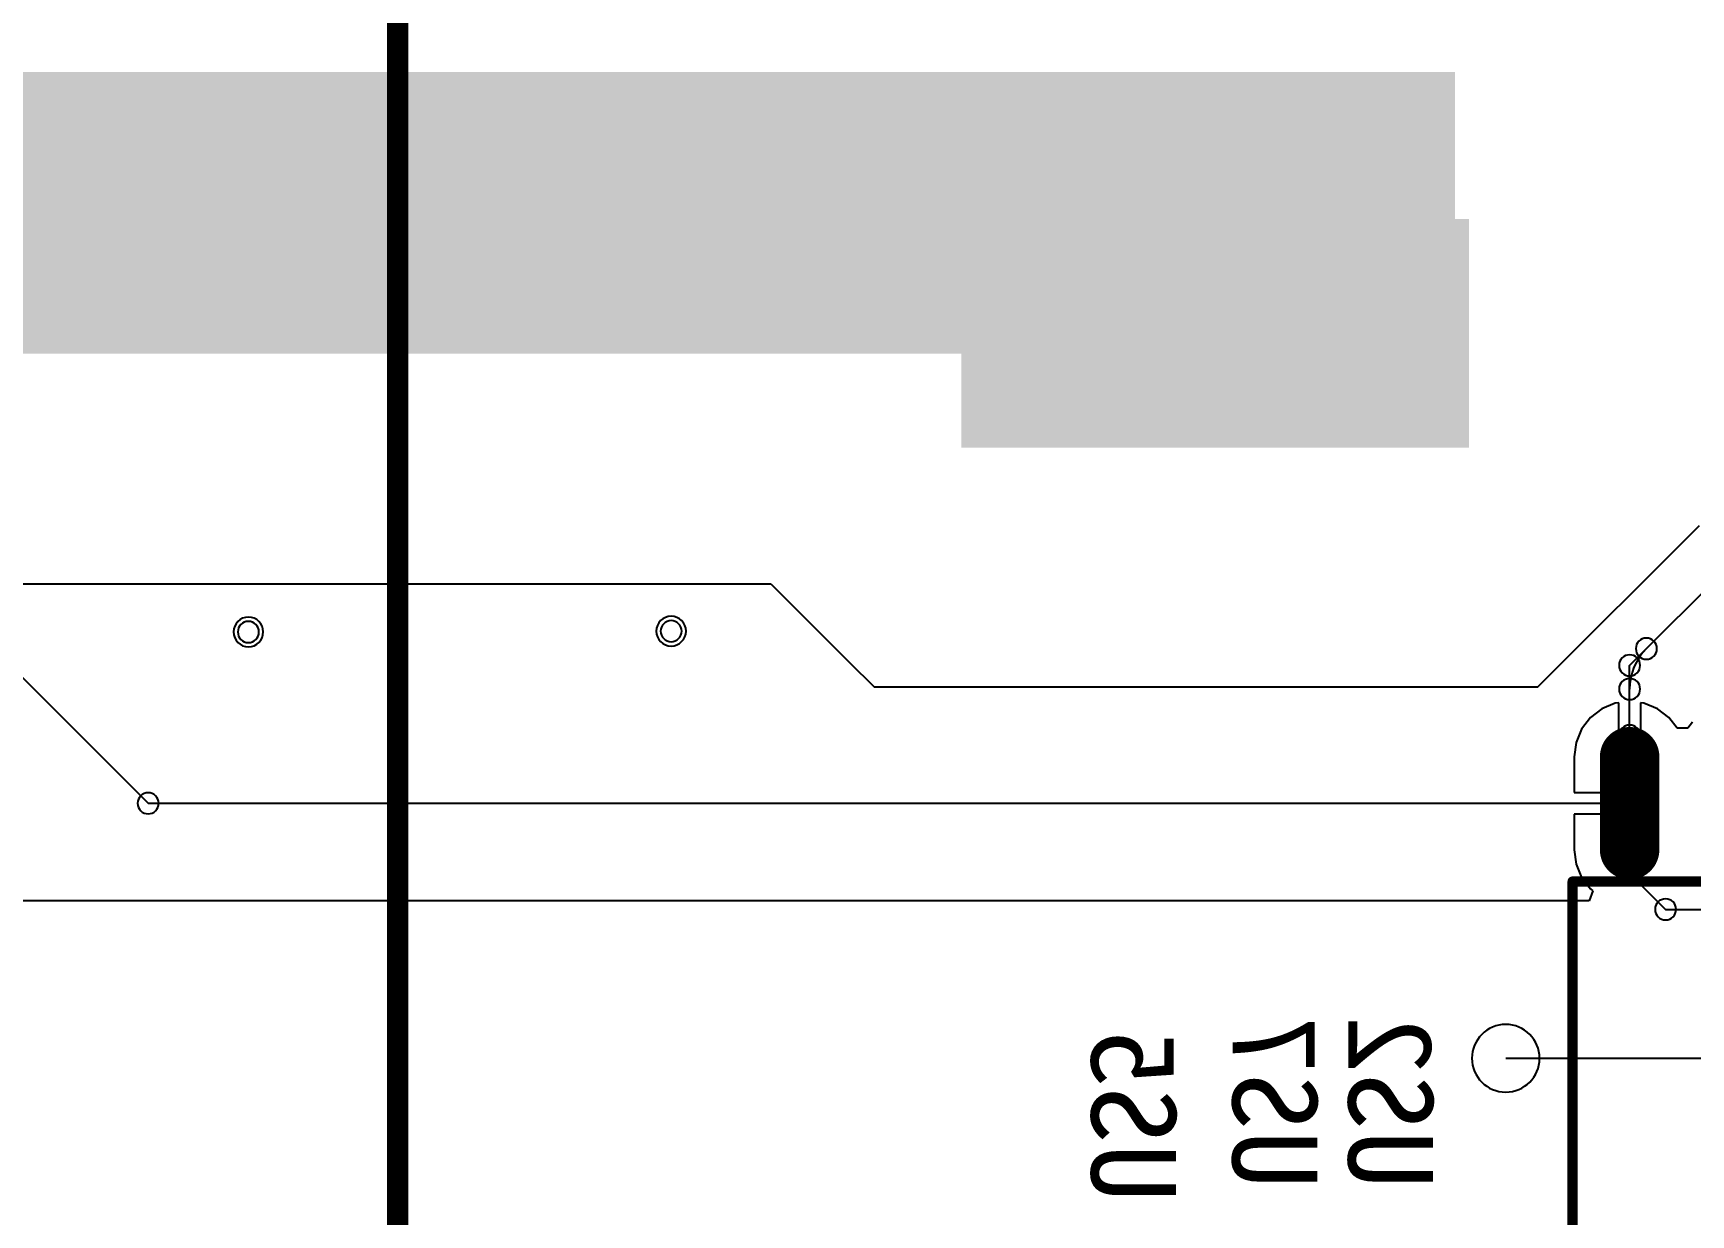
# Model space of a CAD drawing. Header units: inches. Extents: x 32166 to 34772, y 2386 to 4229.
# Drawn here: x 33479.7 to 33564.4, y 3135.2 to 3195.5 of the extents above; entities that cross this region are included whole.
import ezdxf

# ---------------------------------------------------------------- set-up
doc = ezdxf.new("R2010")
doc.units = ezdxf.units.IN
doc.header["$LTSCALE"] = 0.64311
doc.header["$MEASUREMENT"] = 0
for name, color, linetype in [('BOTTOMLAYER', 5, 'CONTINUOUS'), ('BOTTOMOVERLAY', 54, 'CONTINUOUS'), ('BOTTOMPASTE', 16, 'CONTINUOUS'), ('BOTTOMSOLDER', 6, 'CONTINUOUS'), ('KEEPOUTLAYER', 6, 'CONTINUOUS'), ('MULTILAYER', 9, 'CONTINUOUS')]:
    doc.layers.add(name, color=color, linetype=linetype)
doc.styles.get("Standard").update_dxf_attribs({"font": 'txt', "width": 0.8})

msp = doc.modelspace()

# ---------------------------------------------------------------- linework, layer by layer
at = {"layer": 'BOTTOMLAYER'}
for p, q in [((33556.59, 3162.15), (33564.841, 3170.401)), ((33561.277, 3163.251), (33567.217, 3169.191)), ((33435.32, 3167.42), (33517.407, 3167.42)), ((33517.407, 3167.42), (33521.425, 3163.402)), ((33478.095, 3163.705), (33485.59, 3156.21)), ((33521.425, 3163.402), (33522.678, 3162.15)), ((33561.277, 3159.666), (33561.277, 3163.251)), ((33522.678, 3162.15), (33556.59, 3162.15)), ((33559.861, 3161.039), (33559.274, 3160.588)), ((33560.544, 3161.321), (33559.861, 3161.039)), ((33560.728, 3161.346), (33560.544, 3161.321)), ((33560.728, 3156.758), (33560.728, 3161.346)), ((33562.01, 3161.321), (33561.825, 3161.346)), ((33561.825, 3161.346), (33561.825, 3156.209)), ((33562.693, 3161.039), (33562.01, 3161.321)), ((33563.279, 3160.588), (33562.693, 3161.039)), ((33558.824, 3160.002), (33558.541, 3159.319)), ((33559.274, 3160.588), (33558.824, 3160.002)), ((33563.702, 3160.037), (33563.279, 3160.588)), ((33564.251, 3160.037), (33563.702, 3160.037)), ((33564.488, 3160.346), (33564.251, 3160.037)), ((33558.541, 3159.319), (33558.444, 3158.586)), ((33558.444, 3158.586), (33558.444, 3156.758)), ((33558.444, 3156.758), (33560.728, 3156.758)), ((33485.59, 3156.21), (33561.277, 3156.21)), ((33561.278, 3155.661), (33558.444, 3155.661)), ((33558.444, 3155.661), (33558.444, 3153.834)), ((33561.277, 3152.624), (33561.277, 3156.21)), ((33561.825, 3156.209), (33561.278, 3156.209)), ((33561.278, 3156.209), (33561.278, 3155.661)), ((33558.444, 3153.834), (33558.541, 3153.101)), ((33558.541, 3153.101), (33558.824, 3152.418)), ((33558.824, 3152.418), (33559.274, 3151.831)), ((33561.277, 3152.624), (33563.113, 3150.788)), ((33559.393, 3151.74), (33559.217, 3151.22)), ((33559.274, 3151.831), (33559.393, 3151.74)), ((33559.217, 3151.22), (33445.695, 3151.22)), ((33563.113, 3150.788), (33573.222, 3150.788))]:
    msp.add_line(p, q, dxfattribs=at)
at = {"layer": 'BOTTOMLAYER', "const_width": 2.16}
msp.add_lwpolyline([(33561.277, 3158.586), (33561.277, 3153.834)], dxfattribs=at)
at = {"layer": 'BOTTOMLAYER', "const_width": 1.08}
for points in [[(33561.277, 3158.046, 1), (33561.277, 3159.126, 1)], [(33561.277, 3153.294, 1), (33561.277, 3154.374, 1)]]:
    msp.add_lwpolyline(points, format="xyb", close=True, dxfattribs=at)
at = {"layer": 'BOTTOMLAYER'}
for centre, radius, start, end in [((33490.71, 3164.958), 0.54, 0, 180), ((33490.71, 3164.958), 0.54, 180, 0), ((33512.31, 3165.001), 0.54, 0, 180), ((33512.31, 3165.001), 0.54, 180, 0), ((33564.197, 3162.042), 2.92, 134.99983, 179.99983), ((33562.132, 3164.107), 0.54, 0, 180), ((33562.132, 3164.107), 0.54, 180, 0), ((33561.277, 3163.251), 0.54, 0, 180), ((33561.277, 3163.251), 0.54, 0, 180), ((33561.277, 3163.251), 0.54, 180, 0), ((33561.277, 3163.251), 0.54, 180, 0), ((33561.277, 3162.042), 0.54, 0, 180), ((33561.277, 3162.042), 0.54, 180, 0), ((33561.277, 3159.666), 0.54, 0, 180), ((33561.277, 3159.666), 0.54, 180, 0), ((33485.59, 3156.21), 0.54, 0, 180), ((33485.59, 3156.21), 0.54, 0, 180), ((33561.277, 3156.21), 0.54, 0, 180), ((33561.277, 3156.21), 0.54, 0, 180), ((33485.59, 3156.21), 0.54, 180, 0), ((33485.59, 3156.21), 0.54, 180, 0), ((33561.277, 3156.21), 0.54, 180, 0), ((33561.277, 3156.21), 0.54, 180, 0), ((33561.277, 3152.624), 0.54, 0, 180), ((33561.277, 3152.624), 0.54, 0, 180), ((33561.277, 3152.624), 0.54, 180, 0), ((33561.277, 3152.624), 0.54, 180, 0), ((33563.113, 3150.788), 0.54, 0, 180), ((33563.113, 3150.788), 0.54, 0, 180), ((33563.113, 3150.788), 0.54, 180, 0), ((33563.113, 3150.788), 0.54, 180, 0)]:
    msp.add_arc(centre, radius, start, end, dxfattribs=at)
for points in [[(33374.415, 3179.17), (33552.356, 3179.17), (33374.415, 3193.556), (33552.356, 3193.556)], [(33527.579, 3174.81), (33552.635, 3174.81), (33527.579, 3185.61), (33552.635, 3185.61)]]:
    msp.add_solid(points, dxfattribs=at)
at = {"layer": 'BOTTOMOVERLAY'}
for points, const_width in [([(33498.336, 3119.704), (33498.336, 3244.984)], 1.08), ([(33558.361, 3133.206), (33558.361, 3152.214)], 0.518), ([(33558.361, 3152.214), (33569.593, 3152.214)], 0.518)]:
    msp.add_lwpolyline(points, dxfattribs=dict(at, const_width=const_width))
at = {"layer": 'BOTTOMOVERLAY', "const_width": 0.259}
msp.add_lwpolyline([(33558.361, 3152.084, 1), (33558.361, 3152.343, 1)], format="xyb", close=True, dxfattribs=at)
msp.add_lwpolyline([(33558.361, 3152.084, 1), (33558.361, 3152.343, 1)], format="xyb", close=True, dxfattribs=at)
at = {"layer": 'BOTTOMPASTE', "const_width": 2.16}
msp.add_lwpolyline([(33561.277, 3158.586), (33561.277, 3153.834)], dxfattribs=at)
at = {"layer": 'BOTTOMPASTE', "const_width": 1.08}
for points in [[(33561.277, 3158.046, 1), (33561.277, 3159.126, 1)], [(33561.277, 3153.294, 1), (33561.277, 3154.374, 1)]]:
    msp.add_lwpolyline(points, format="xyb", close=True, dxfattribs=at)
at = {"layer": 'BOTTOMSOLDER', "const_width": 3.038}
msp.add_lwpolyline([(33561.277, 3158.586), (33561.277, 3153.834)], dxfattribs=at)
at = {"layer": 'BOTTOMSOLDER', "const_width": 1.519}
for points in [[(33561.277, 3157.826, 1), (33561.277, 3159.345, 1)], [(33561.277, 3153.074, 1), (33561.277, 3154.593, 1)]]:
    msp.add_lwpolyline(points, format="xyb", close=True, dxfattribs=at)
at = {"layer": 'BOTTOMSOLDER'}
for centre, start, end in [((33490.71, 3164.958), 0, 180), ((33512.31, 3165.001), 0, 180), ((33490.71, 3164.958), 180, 0), ((33512.31, 3165.001), 180, 0)]:
    msp.add_arc(centre, 0.759, start, end, dxfattribs=at)
for points in [[(33376.748, 3179.775), (33551.146, 3179.775), (33376.748, 3192.303), (33551.146, 3192.303)], [(33527.14, 3174.371), (33553.074, 3174.371), (33527.14, 3186.049), (33553.074, 3186.049)]]:
    msp.add_solid(points, dxfattribs=at)
at = {"layer": 'KEEPOUTLAYER'}
msp.add_line((33554.948, 3143.185), (33597.284, 3143.185), dxfattribs=at)
for start, end in [(0, 180), (180, 0)]:
    msp.add_arc((33554.948, 3143.185), 1.728, start, end, dxfattribs=at)
at = {"layer": 'MULTILAYER'}
for centre, start, end in [((33490.71, 3164.958), 0, 180), ((33490.71, 3164.958), 180, 0), ((33512.31, 3165.001), 0, 180), ((33512.31, 3165.001), 180, 0)]:
    msp.add_arc(centre, 0.54, start, end, dxfattribs=at)
msp.add_solid([(33527.579, 3174.81), (33552.635, 3174.81), (33527.579, 3185.61), (33552.635, 3185.61)], dxfattribs=at)

# ---------------------------------------------------------------- texts
at = {"layer": 'BOTTOMOVERLAY', "text_generation_flag": 2}
for s, p in [('US7', (33540.994, 3136.532)), ('US2', (33546.913, 3136.532)), ('US5', (33533.78, 3135.841))]:
    msp.add_text(s, height=4.32, rotation=270, dxfattribs=at).set_placement(p)

doc.saveas('drawing.dxf')
